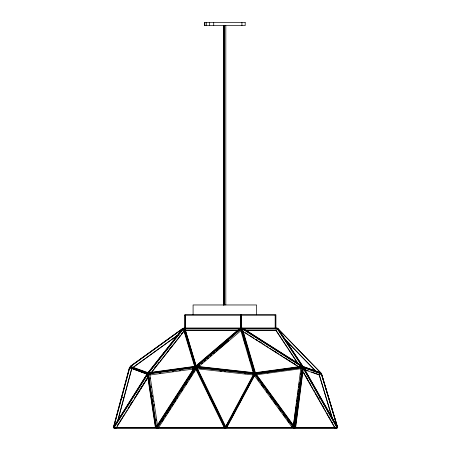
<?xml version="1.0" encoding="UTF-8"?>
<svg xmlns="http://www.w3.org/2000/svg" width="451" height="451" viewBox="0 0 451 451"><rect width="100%" height="100%" fill="white"/><g stroke="black" fill="none" stroke-linecap="round" stroke-linejoin="round"><path stroke-width="0.68" d="M239.628 401.576L254.234 374.708L254.341 373.682L196.399 367.261L195.531 369.465L196.292 368.287L196.473 366.601L241.262 328.345L254.42 373.022L254.234 374.708L225.511 428.45L224.778 427.819L195.559 367.65L156.869 427.819L157.602 428.45L155.708 427.745L113.737 427.745L147.612 374.003L148.875 374.471M211.006 397.342L210.899 398.368L210.172 397.737M211.271 398.222L211.378 397.196M301.849 368.072L303.123 367.65L337.303 427.819L295.332 427.819L293.421 428.45L294.142 427.745L254.962 374.003L226.233 427.745L225.511 428.45L225.618 427.424L254.341 373.682M253.327 373.011L240.868 330.69L241.048 329.005L197.267 366.392L253.902 372.667L241.048 329.005M241.144 329.472L241.262 328.345M293.342 426.184L300.783 368.732L302.418 367.261L294.627 427.424L293.421 428.45M294.137 422.92L294.317 421.533M294.582 419.458L294.762 418.077M295.478 412.547L295.659 411.16M295.929 409.085L296.104 407.704M297.271 398.712L297.451 397.331M295.332 427.819L303.123 367.65M293.483 425.716L295.597 409.993M295.783 408.623L296.059 406.571M296.245 405.207L296.521 403.155M296.702 401.785L296.978 399.733M297.164 398.368L297.44 396.316M297.621 394.946L297.897 392.9M298.083 391.53L298.359 389.478M298.635 387.426L298.816 386.062M299.002 384.692L299.278 382.645M300.383 374.437L300.563 373.073M129.386 367.65L113.269 427.819L115.631 428.45L113.556 427.424L129.674 367.261L130.97 367.717M129.713 367.706L113.951 426.539L147.077 373.986L129.713 367.706L147.223 374.313M117.959 419.757L123.692 398.368M123.867 397.697L131.748 368.287L130.322 366.302L183.309 328.052L184.741 330.031L196.292 368.287L225.511 428.45M117.812 420.896L131.788 368.732M241.375 329.472L241.967 328.351L302.091 366.601L301.505 367.723M255.052 375.824L254.234 374.708L255.119 373.022L241.967 328.351M227.501 425.581L229.486 421.865M230.151 420.631L233.128 415.055M233.793 413.821L236.769 408.245M237.429 407.011L250.666 382.245M251.325 381.01L254.308 375.435L292.265 427.497M225.015 428.45L230.331 418.68M232.987 413.792L233.984 411.96M235.642 408.905L238.63 403.408M241.375 329.534L242.243 328.052L277.066 328.052L277.839 329.207M245.197 330.273L275.798 330.273L276.959 328.289L301.719 365.722L242.88 328.289L276.959 328.289M301.787 367.294L302.367 366.302L277.066 328.052M113.556 427.424L147.432 373.682L148.469 374.195M114.266 427.356L147.432 374.736L155.364 427.356L114.266 427.356L115.529 427.824M117.886 424.617L118.63 423.433M120.118 421.071L120.862 419.892M122.351 417.53L123.095 416.346M128.682 407.49L129.426 406.306M130.17 405.128L131.658 402.766M135.007 397.449L135.751 396.271M137.239 393.909L137.983 392.725M138.728 391.547L139.844 389.777M140.96 388.001L142.076 386.231M143.192 384.461L144.314 382.69M145.803 380.328L146.547 379.144M117.119 426.088L122.7 417.231M123.444 416.047L124.938 413.685M125.682 412.502L127.171 410.139M127.915 408.961L131.264 403.645M132.008 402.467L133.496 400.105M134.24 398.921L139.827 390.064M140.571 388.88L142.059 386.518M142.804 385.34L147.646 377.662L145.047 381.715M116.161 428.061L148.21 377.211M130.187 405.083L131.669 402.749M135.018 397.489L135.757 396.322M136.501 395.155L137.989 392.815M138.733 391.648L139.844 389.895M140.96 388.142L142.076 386.389M142.815 385.222L144.303 382.888M157.602 428.45L156.198 427.424L194.888 367.261L196.292 368.287L184.296 328.052L240.642 328.052L195.847 366.302M162.151 421.369L163.29 419.605M165.184 416.651L165.945 415.472M167.084 413.702L168.223 411.932M169.356 410.162L170.495 408.397M172.011 406.035L173.15 404.265M174.289 402.495L175.428 400.725M176.944 398.368L177.705 397.19M181.499 391.288L182.632 389.517M185.671 384.799L187.188 382.442M189.082 379.494L189.843 378.31M190.598 377.132L192.12 374.775M193.637 372.413L194.392 371.235M158.301 428.055L196.224 369.081M185.536 384.799L186.686 383.029M190.531 377.132L191.681 375.362M193.603 372.413L194.37 371.235M183.123 328.351L130.13 366.601L147.883 373.022L183.117 328.345L184.741 330.031L237.564 330.031M183.433 331.688L184.741 330.031L183.546 328.351L148.311 373.022L195.097 366.601L196.292 368.287L195.559 367.65M154.411 368.275L159.209 362.192M167.924 351.137L172.282 345.613M179.695 336.215L180.563 335.11M181.437 334.005L183.613 331.243M151.677 371.951L155.595 366.984M158.205 363.675L159.073 362.57M159.947 361.471L168.646 350.438M169.948 348.786L170.816 347.682M171.69 346.577L180.389 335.55M181.691 333.892L182.565 332.787M151.401 372.695L184.087 331.243M301.646 367.864L302.942 366.601L320.999 373.022L277.641 328.345L302.942 366.601M252.842 374.55L254.234 374.708L254.962 374.003M273.52 401.79L274.242 401.086M198.423 366.466L199.489 365.552M201.625 363.731L202.691 362.818M204.286 361.454L205.887 360.09M207.488 358.72L208.554 357.812M210.155 356.442L211.756 355.078M213.357 353.714L214.952 352.344M216.018 351.436L218.154 349.615M219.22 348.702L228.82 340.505M198.688 366.708L240.868 330.69M254.234 374.708L255.441 373.682L302.418 367.261M274.231 401.238L275.031 400.556M133.462 367.052L177.333 335.381M132.836 367.666L177.22 335.617M301.747 368.027L303.354 367.261L321.411 373.682L337.534 427.424L335.392 428.45L337.731 427.745L321.614 374.003M304.848 369.893L319.24 375.012L321.383 373.986L337.145 426.539L303.72 367.706L321.383 373.986M336.998 427.683L335.392 428.45L337.303 427.819M318.135 398.566L320.047 397.934M335.527 427.847L336.801 427.424L303.292 368.444L295.659 427.424L336.801 427.424M194.888 367.261L148.103 373.682L156.198 427.424M148.509 373.986L194.263 367.706L156.424 426.545L148.509 373.986L149.907 375.012L193.58 369.014M149.506 374.708L150.882 374.516M159.135 373.383L160.511 373.197M172.209 371.59L173.584 371.404M179.092 370.649L180.468 370.457M192.16 368.85L193.535 368.664M255.119 373.022L302.091 366.601M267.364 372.915L268.745 372.723M256.236 374.82L300.783 368.732M184.741 315.159L275.668 315.159L275.668 328.243M184.797 328.289L239.932 328.289L196.1 365.722L184.797 328.289L195.937 365.699M184.741 329.625L185.299 329.625M245.958 330.031L275.905 330.031M185.237 330.273L238.28 330.273M156.869 427.819L224.778 427.819M226.233 427.745L294.142 427.745M115.326 428.45L335.696 428.45M196.473 366.601L254.42 373.022M199.782 368.67L201.18 368.828M220.026 370.914L221.424 371.072M224.215 371.382L225.613 371.534M244.465 373.625L245.857 373.778M197.651 368.811L253.614 375.012M305.079 369.662L308.304 370.807M311.528 371.957L319.269 374.708M319.691 372.549L321.005 373.022M147.432 373.682L129.674 367.261L131.748 368.287L130.13 366.601M132.408 368.523L146.874 373.755M151.66 400.877L152.923 401.345M113.737 427.745L115.631 428.45M121.809 397.196L123.884 398.222M242.243 328.052L302.367 366.302M255.988 339.344L257.769 340.482M260.148 341.993L261.338 342.749M275.009 351.447L276.192 352.203M285.703 358.252L286.892 359.007M289.271 360.524L290.461 361.279M293.432 363.168L294.621 363.923M245.209 332.658L247.565 334.157M248.749 334.907L254.054 338.284M255.818 339.406L257.589 340.533M258.767 341.283L261.123 342.783M262.307 343.532L264.664 345.032M265.842 345.782L268.198 347.281M269.969 348.409L278.808 354.035M279.986 354.785L282.349 356.284M283.527 357.034L285.883 358.534M287.061 359.284L292.958 363.032M294.137 363.782L297.671 366.037M242.824 331.446L298.618 366.945M152.483 400.381L153.887 401.407M209.816 397.934L210.549 398.566M278.194 329.005L320.576 372.667L302.92 366.392L278.194 329.005L278.977 330.177M285.652 340.071L315.373 370.694M283.279 337.714L315.914 371.342M147.883 373.022L148.695 373.862M255.441 373.682L294.627 427.424M257.91 379.748L258.727 380.864M261.586 384.782L263.626 387.584M266.479 391.502L267.296 392.624M270.155 396.542L272.195 399.338M274.642 402.698L275.871 404.378M278.724 408.296L280.764 411.098M283.217 414.452L285.257 417.254M287.298 420.05L288.928 422.294M291.786 426.212L292.603 427.328M195.097 366.601L183.546 328.351L184.741 330.031L184.296 328.052L184.933 330.064M277.641 328.351L278.808 330.087M276.288 330.611L287.405 347.422M288.172 348.578L297.378 362.491M275.798 330.273L297.852 363.613M303.354 367.261L337.534 427.424L321.411 373.682M303.974 372.943L304.656 374.15M305.344 375.35L307.39 378.964M308.078 380.165L308.76 381.371M309.786 383.175L310.468 384.382M313.89 390.397L314.572 391.603M315.255 392.804L315.942 394.011M316.625 395.217L318.333 398.222M321.112 403.115L321.805 404.338M322.504 405.562L323.542 407.394M327.014 413.505L327.714 414.728M328.751 416.561L329.45 417.784M330.143 419.007L330.837 420.231M331.53 421.454L332.573 423.286M303.946 373.101L313.174 389.343M313.857 390.543L314.539 391.75M315.226 392.951L324.455 409.198M325.137 410.399L325.819 411.605M326.501 412.806L334.704 427.249M302.751 371.489L334.89 428.055M196.399 367.261L225.618 427.424M198.474 371.866L199.083 373.124M204.264 383.79L205.481 386.298M212.489 400.719L214 403.842M183.557 328.345L183.98 329.687M184.73 331.355L186.139 336.029M187.345 340.037L187.954 342.038M189.161 346.047L189.77 348.048M190.576 350.72L191.579 354.058M194.606 364.07L195.616 367.407M319.674 376.049L332.77 419.718M319.24 375.012L332.376 418.81M243.636 338.701L244.617 342.033M245.011 343.369L245.598 345.37M248.151 354.035L249.132 357.372M249.527 358.703L250.113 360.704M252.667 369.375L253.253 371.37M149.907 375.012L157.512 425.502M149.918 377.464L150.127 378.84M151.271 386.422L151.474 387.798M152.618 395.375L152.827 396.756M153.966 404.333L154.174 405.714M156.249 419.492L156.458 420.873M147.612 374.003L155.708 427.745M275.905 327.95L275.905 314.747L184.741 314.747L184.741 328.243M275.172 315.159L275.172 328.243M256.574 314.747L256.574 304.966L193.09 304.966L193.09 314.747M241.922 22.55L241.922 25.606M241.324 315.159L241.324 329.625M241.082 314.747L241.082 329.337M240.693 315.159L240.693 328.243M225.821 25.606L225.821 304.966M224.186 25.606L224.186 304.966M223.95 25.606L223.95 304.966M223.775 25.606L223.837 304.966M223.707 25.606L223.707 304.966M223.651 25.606L223.673 304.966M213.723 22.55L213.723 25.606M209.676 22.55L209.676 25.606M206.665 22.55L206.665 25.606M204.889 22.55L204.889 25.606M185.13 315.159L185.13 328.243M301.99 367.706L294.368 426.545L256.05 373.986L301.99 367.706M253.721 373.986L225.63 426.539L197.059 367.706L253.721 373.986M255.029 374.736L226.904 427.356L293.398 427.356L255.029 374.736M195.497 368.444L157.574 427.424L224.141 427.424L195.497 368.444M182.429 329.005L147.996 372.667L130.643 366.392L182.435 329.005M183.331 329.005L148.898 372.667L194.623 366.392L183.331 329.005M301.279 366.392L255.373 372.667L242.52 329.005L301.279 366.392M245.186 22.55L204.472 22.55L204.472 25.606L245.186 25.606L245.186 22.55M240.885 328.243L240.885 315.159L240.828 328.243M185.35 328.243L185.35 315.159L185.316 328.243"/></g></svg>
